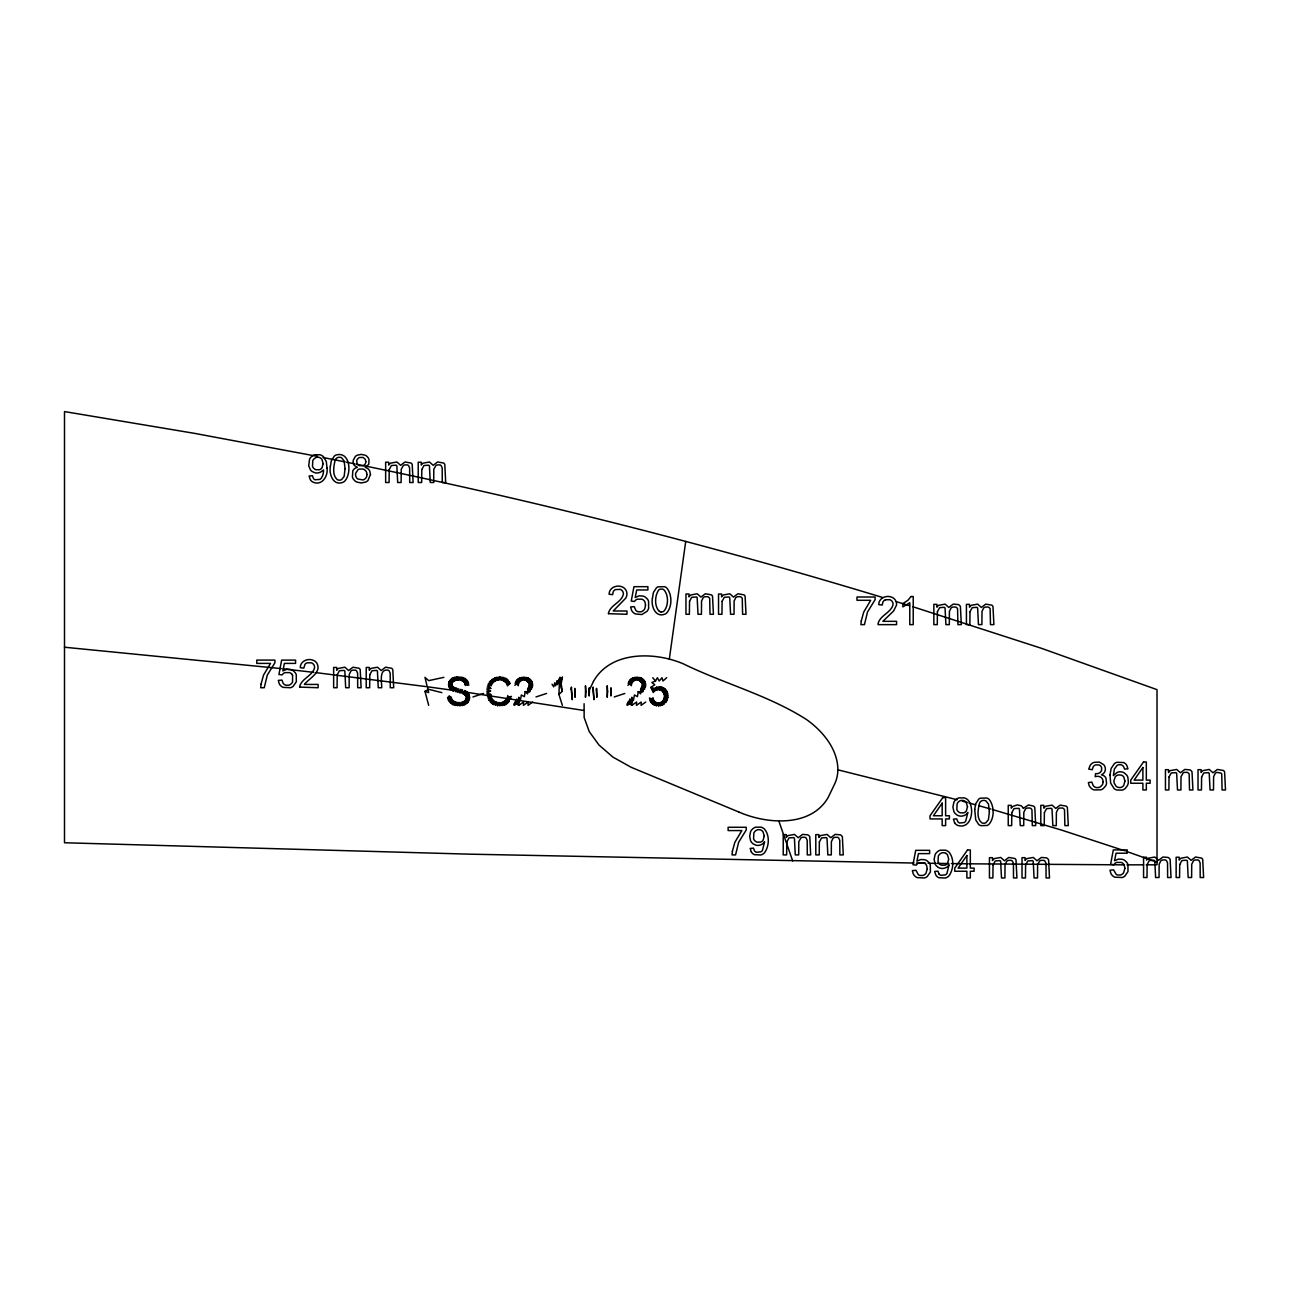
<?xml version="1.0" encoding="UTF-8"?>
<svg xmlns="http://www.w3.org/2000/svg" width="1290" height="1290" viewBox="0 0 1290 1290"><rect width="100%" height="100%" fill="white"/><g stroke="black" fill="none" stroke-linecap="round" stroke-linejoin="round"><path stroke-width="1.5" d="M584.096 703.711L584.144 717.482L589.24 731.591L599.028 745.088L612.96 757.117L631.132 767.276L738.799 812.007M453.999 681.072L454.386 677.395L456.918 680.201L456.95 676.928L454.467 680.83L452.113 678.346L452.435 682.716L451.161 678.991L452.919 682.007L449.162 681.555L449.033 687.264L453.467 687.054L453.371 691.085L452.887 686.57L451.516 690.118L457.45 690.956M493.248 704.404L493.78 700.583L489.023 700.276L491.571 697.342L488.184 698.632L491.119 695.955L487.539 696.858L490.797 694.455L486.798 693.101L490.539 691.118L486.814 689.021L490.748 688.376L487.652 685.2L491.409 685.732L488.378 683.506L491.925 684.506L489.313 681.975L492.603 683.394L490.41 680.636L493.457 682.426L491.684 679.491L494.457 681.588L493.135 678.556L495.021 681.217L494.715 677.814L496.892 680.427L496.376 677.282L498.311 680.136L499.923 676.863L501.197 680.12L501.939 676.992L502.423 680.378L503.793 677.395L503.519 680.814L506.986 679.008L506.793 684.458L510.308 683.184L507.341 685.877M738.976 812.071C767.292 824.423 811.152 827.422 828.277 797.268L834.646 783.933C841.967 768.598 835.743 750.587 825.842 737.944C820.408 730.833 813.764 724.69 806.476 719.514C768.501 695.246 723.884 683.652 683.539 663.931C654.514 651.45 610.638 650.87 593.465 681.394M837.855 769.824L957.115 799.736M662.592 704.969L661.222 702.26L665.769 702.421L666.059 689.973L661.302 690.472L661.044 686.941M499.843 680.04L499.923 676.863M491.168 702.953L492.167 698.6L489.023 700.276M523.853 680.072L523.934 677.234L525.788 678.734L529.029 678.492L529.69 691.714L525.175 691.634L524.385 696.648L521.354 694.988L520.418 700.18L518.757 697.245L519.612 701.099L516.855 699.228L516.339 703.824L514.194 705.34L516.339 702.034L518.967 702.034L518.822 705.34L516.339 703.824L514.275 704.114M636.905 680.072L636.986 677.234L638.84 678.734L642.081 678.492L642.743 691.714L638.228 691.634L637.437 696.648L634.406 694.988L633.471 700.18L631.81 697.245L632.664 701.099L629.907 699.228L629.375 703.824L627.246 705.34L629.375 702.034L632.019 702.034L631.858 705.34L629.375 703.824L627.327 704.114M654.949 705.275L654.901 701.663L652.821 704.179L653.046 697.697L651.611 698.938L651.611 702.518L652.192 703.679L654.546 701.309L655.755 705.517L657.432 702.905L658.416 705.807L659.029 702.953L659.561 705.759L659.609 702.873L660.625 705.598L660.722 702.518L663.479 704.485L663.382 700.099M532.077 681.959L530.513 684.119L528.755 683.039L528.158 678.734L527.546 677.782L525.981 680.427L525.836 677.363L526.449 680.62L531.335 680.652L528.916 683.474M645.113 681.959L643.565 684.119L641.807 683.039L641.194 678.734L640.582 677.782L639.034 680.427L638.889 677.363L639.485 680.62L644.387 680.652L641.969 683.474M656.933 703.405L656.513 702.663L656.594 705.678L656.965 702.808M663.415 692.44L663.415 687.764L659.641 689.924L659.287 686.78L658.368 689.811L657.916 686.893L657.561 689.86L656.578 687.215L656.062 690.231L655.272 687.764L655.368 690.569L653.998 688.538L650.95 687.312L654.756 684.764L651.853 682.523L655.497 681.007L657.4 677.718L659.222 681.007L662.028 677.718L662.947 681.007L666.672 677.718M529.335 683.216L532.657 685.006L531.706 685.909L532.27 687.489L528.223 687.973L527.562 693.859L525.175 691.634M642.388 683.216L645.71 685.006L644.742 685.909L645.322 687.489L641.275 687.973L640.614 693.859L638.228 691.634M492.909 699.68L490.007 701.712L493.248 702.84L495.924 701.905L495.763 705.356L497.101 702.308L497.714 705.694L499.569 702.647L499.875 705.807L501.068 702.534L501.971 705.662L502.439 702.195L503.906 705.211L503.084 701.937L504.809 704.872L505.357 700.373L509.276 701.309M514.839 685.329L516.339 684.119L517.564 679.298L519.531 681.959L515.387 682.62L518.37 685.683L517.016 679.846M627.891 685.329L629.375 684.119L630.616 679.298L632.584 681.959L628.44 682.62L631.423 685.683L630.052 679.846M454.386 677.395L455.58 680.443L455.644 677.105M465.368 695.439L467.044 691.875L467.706 702.582L465.335 700.131L466.867 703.405L464.884 700.647L465.867 704.114L464.335 701.115L464.739 704.711L462.916 701.857L463.513 705.195L462.078 702.131L462.191 705.533L461.175 702.341L460.804 705.743L459.175 702.486L459.353 705.807L458.015 702.437L457.531 705.743L456.902 702.292L455.854 705.533L455.87 702.018L454.338 705.195L454.886 701.663L452.984 704.711L453.225 700.696L451.758 704.082L452.58 700.131L450.694 703.324L452.064 699.486L448.952 701.373L451.645 698.761L448.307 700.228L451.323 697.954L449.162 696.197L447.533 697.713M450.017 688.812L451.307 687.457L448.485 684.587L451.645 681.088L450.355 679.749L451.468 689.553L452.451 690.666L453.887 687.312L456.079 691.956L456.692 688.296L450.71 689.489L452.322 685.7M464.948 678.427L463.368 681.491L467.48 680.814L467.077 685.361L464.9 683.684L464.948 678.427L465.303 685.49M468.528 693.456L465.69 695.955L466.061 691.198L464.352 694.536L469.044 694.343M516.516 680.459L518.757 683.345L518.854 678.395L521.144 680.652L520.338 677.75L516.339 684.119L515.145 683.474M629.568 680.459L631.81 683.345L631.907 678.395L634.18 680.652L633.39 677.75L629.375 684.119L628.198 683.474M562.359 705.34L558.909 694.391L559.602 678.137M532.609 685.845L528.158 691.279L527.513 689.053L530.513 689.489L531.706 687.699L531.738 681.281L530.513 682.329L527.658 681.475L528.303 678.105M645.661 685.845L641.194 691.279L640.566 689.053L643.565 689.489L644.742 687.699L644.79 681.281L643.565 682.329L640.711 681.475L641.356 678.105M654.74 690.972L653.998 688.538L653.691 691.956L650.95 687.312L653.272 692.52M526.884 680.862L526.723 677.54L524.966 680.169L523.934 677.234L522.676 680.169L522.031 677.363L521.628 680.443L520.338 677.75M639.921 680.862L639.759 677.54L638.018 680.169L636.986 677.234L635.728 680.169L635.083 677.363L634.664 680.443L633.39 677.75M529.029 678.492L528.013 681.846M642.081 678.492L641.049 681.846M669.317 659.174L685.716 541.429M660.786 690.231L661.867 687.135L663.447 689.973L662.689 691.505L667.011 691.424L667.849 697.68L661.641 705.34L660.722 702.518M464.352 694.536L464.932 690.601L462.836 693.778L462.529 689.763L461.03 693.23L460.804 689.312L459.611 692.859L458.724 688.812L457.853 692.424L456.692 688.296M664.818 688.715L664.302 703.905L662.625 701.115L666.753 700.97M468.044 681.829L464.11 682.249L462.594 677.427L462.449 680.894L466.77 679.911L464.674 683.168L468.851 685.232M659.641 689.924L660.19 686.812L662.689 691.505M497.714 705.694L498.311 702.566M663.931 693.52L667.833 693.939L663.028 700.631M507.76 695.52L508.163 697.245L510.759 698.6L507.712 699.003L507.293 697.181L511.469 696.455L509.744 697.632L508.663 702.082L505.825 699.841M461.901 680.668L462.594 677.427L461.32 680.475L461.272 677.121L459.998 680.217L459.853 676.928L458.482 680.136L456.95 676.928M655.272 701.97L656.336 703.405L658.416 702.986L658.416 705.807M529.335 687.699L528.723 686.925L532.335 682.668L528.303 682.216L529.69 678.943M642.388 687.699L641.775 686.925L645.371 682.668L641.356 682.216L642.743 678.943M508.163 697.245L506.486 703.985L504.277 701.276M653.982 702.518L653.482 704.614L657.529 704.308L658.416 702.986M519.531 681.959L519.58 678.04M632.584 681.959L632.632 678.04M662.625 701.115L662.254 704.308M667.365 692.214L665.817 695.358M651.611 703.115L653.304 698.938L651.111 702.518L655.675 702.244L656.336 703.405L654.191 704.985L653.949 700.486L650.434 700.728L649.434 698.003L651.611 698.938L650.289 701.196M452.984 704.711L453.983 701.212M558.909 694.391L562.359 691.279L559.828 684.119L557.087 680.975L555.651 685.796L554.748 682.749L553.749 686.844L552.039 684.248M463.755 681.846L464.69 680.104M653.982 704.308L654.901 701.663M506.26 678.508L504.954 681.797M665.817 693.568L664.237 697.616L664.624 698.938L667.43 699.39M463.658 694.133L464.932 690.601M653.707 700.002L652.788 700.728L654.24 700.922M529.69 691.714L530.303 679.459L529.335 680.523M642.743 691.714L643.355 679.459L642.388 680.523M663.447 689.973L664.14 688.199L666.995 693.568L667.639 693.053M453.145 686.812L453.822 688.312M465.932 679.104L464.11 682.249M660.222 690.053L661.077 688.183M525.498 680.265L528.158 678.734L528.303 682.216M638.534 680.265L641.194 678.734L641.356 682.216M593.368 681.604L588.692 691.456M453.371 691.085L455.08 687.796L453.016 688.376L452.661 686.296L448.549 685.522M527.658 681.475L528.158 680.523M640.711 681.475L641.194 680.523M662.657 687.409L662.27 691.118M524.966 680.169L525.788 678.734M638.018 680.169L638.84 678.734M530.513 684.119L529.335 685.909L532.48 686.667M643.565 684.119L642.388 685.909L645.532 686.667M466.609 694.746L467.867 692.617L468.979 700.631L466.077 698.374L469.399 695.31L468.238 694.633M506.148 683.232L508.308 680.185L505.825 679.782L504.035 681.104M528.561 682.62L530.867 680.04M641.598 682.62L643.904 680.04M450.984 683.249L454.741 678.734M453.903 689.36L454.644 688.263M464.932 683.249L465.658 682.152M495.924 701.905L494.038 704.775L492.103 700.68M663.076 691.956L665.463 689.312M656.933 704.308L657.529 703.405M656.594 705.678L657.529 704.308M666.575 690.682L664.108 694.117M503.519 680.814L505.47 678.072L506.97 681.942L509.421 681.572L506.793 684.458M529.335 684.119L530.513 685.909M642.388 684.119L643.565 685.909M667.849 697.68L665.817 697.148L664.237 694.762L664.624 691.763M449.742 702.421L452.064 699.486M504.503 681.426L505.825 679.782L505.374 682.233L506.97 681.942M465.932 698.987L468.56 698.825L469.705 697.438L464.916 694.971M651.611 700.728L650.676 701.873L650.434 698.938L652.788 698.938M465.077 684.248L468.464 682.894L465.577 681.088M448.726 686.409L452.081 683.91L451.726 682.136L452.274 683.103L448.565 683.539M462.933 681.168L463.82 677.863M494.812 701.325L492.506 703.969L491.667 702.437M514.21 704.727L515 702.002L516.339 702.034L515.516 701.067M627.246 704.727L628.053 702.002L629.375 702.034L628.553 701.067M466.69 695.794L465.932 696.503L469.625 696.342M532.512 683.41L531.706 684.119L532.625 684.184M645.564 683.41L644.742 684.119L645.661 684.184M451.468 689.553L453.016 688.376M467.286 682.023L464.9 683.684M452.484 686.006L452.113 687.393M532.689 702.034L528.078 705.34L528.126 702.034L523.45 705.34L523.547 702.034L518.822 705.34M645.742 702.034L641.114 705.34L641.162 702.034L636.486 705.34L636.583 702.034L631.858 705.34M449.517 685.474L452.064 684.7L448.775 682.523M508.857 701.163L509.308 699.406L505.245 702.131L503.697 701.631L504.809 704.872M516.339 703.824L518.967 702.034L516.855 699.228M629.375 703.824L632.019 702.034L629.907 699.228M504.841 700.857L505.245 702.131L508.002 702.792L506.26 699.261L509.744 697.632M885.504 599.753L889.874 599.721A4.805 4.805 0 0 1 891.551 600.769A5.112 5.112 0 0 1 892.196 601.511A4.434 4.434 0 0 1 892.809 602.785L892.922 603.236A5.112 5.112 0 0 1 892.906 605.22C890.519 612.605 881.296 615.056 878.474 622.248A6.095 6.095 0 0 0 878.087 624.634L896.582 624.634L896.582 621.328L882.86 621.328L893.583 611.025L896.502 605.139A8.417 8.417 0 0 0 896.405 602.72L896.211 601.979A7.047 7.047 0 0 0 895.228 599.947A7.95 7.95 0 0 0 893.583 598.238A7.498 7.498 0 0 0 892.196 597.399C886.698 594.69 878.667 597.899 878.732 604.623L882.263 604.994L882.86 602.14A4.725 4.725 0 0 1 885.472 599.769M428.683 705.34L424.974 691.343L428.683 689.312L441.825 692.617M665.817 700.728L667.124 700.196L665.817 698.938M466.077 697.1L469.383 699.599M449.468 688.07L451.307 687.457M472.978 696.939L483.54 693.472M535.995 696.939L546.557 693.472M614.266 696.939L624.828 693.472M451.145 685.345L452.032 686.345L451.145 685.345L452.129 685.054M451.323 697.954L447.84 699.003L449.162 696.197L451.065 697.035M468.56 698.825L469.625 698.535M449.162 681.555L453.596 681.362L454.016 679.846L456.918 680.201M516.339 684.119L518.596 683.877L517.516 682.329M629.375 684.119L631.649 683.877L630.568 682.329M443.857 677.347L428.683 680.652L424.974 677.347L428.683 692.617L424.974 691.343M487.088 695.004L490.797 694.455M452.113 678.346L455.563 678.685M467.448 684.119L468.738 684.023M529.335 685.909L531.577 689.134M642.388 685.909L644.613 689.134M486.717 691.134L490.539 691.118M1143.601 864.832L1126.976 864.848M1146.294 864.832L1156.646 864.816M517.516 680.523L520.692 680.91L519.886 678.734M561.134 680.523L558.925 679.072L558.909 683.442L560.134 677.234L562.359 691.279M630.568 680.523L633.745 680.91L632.922 678.734M664.624 695.358L667.994 695.842M664.624 697.148L665.817 697.148M1124.235 864.848L969.338 863.816M948.827 863.542L937.185 863.381M951.359 863.574L968.097 863.8M913.917 863.042L470.012 854.174L64.5 842.757L64.5 411.575L194.435 433.343L317.566 456.402M916.448 863.075L925.575 863.22M928.123 863.252L935.863 863.365M452.048 684.329L451.065 684.297L452.145 683.49M660.932 611.912L662.093 611.912A4.241 4.241 0 0 0 663.689 611.363C668.736 606.268 668.768 594.674 663.689 589.595A4.338 4.338 0 0 0 662.06 589.062L660.351 589.143A4.176 4.176 0 0 0 658.884 589.804C654.723 595.335 654.127 606.284 659.335 611.363M64.5 647.225L281.252 668.607M283.074 668.817L313.873 672.38M315.679 672.59L425.845 686.57M427.829 686.828L451.548 690.118M467.286 692.359L583.483 710.403M323.064 457.499L345.107 461.917M346.494 462.191L354.766 463.868M356.153 464.158C533.689 500.31 709.516 544.88 882.876 597.56M962.211 801.106L967.29 802.509M968.983 802.977L975.756 804.831M979.126 805.782L990.881 809.072M992.558 809.556L1061.993 830.228L1124.509 850.739M896.292 601.64L909.563 605.72M912.852 606.735L1041.224 648.225L1157.017 689.65L1157.017 864.332M630.568 684.119L631.519 684.442M517.516 684.119L518.483 684.442M1126.073 851.271L1157.017 862.236M506.647 698.616L507.712 699.003M487.136 687.038L490.748 688.376M627.456 703.534L627.633 702.953M514.404 703.534L514.597 702.953M449.678 680.62L450.823 681.152M945.86 853.367L946.312 853.674A5.918 5.918 0 0 1 947.505 854.883L948.714 859.124L947.537 863.316A5.37 5.37 0 0 1 946.344 864.494A4.87 4.87 0 0 1 944.925 865.187L941.587 865.187A5.128 5.128 0 0 1 940.12 864.494L939.265 863.752A5.515 5.515 0 0 1 938.056 861.833L938.314 856.125A6.192 6.192 0 0 1 939.346 854.561A6.611 6.611 0 0 1 940.233 853.738L941.2 853.158A4.918 4.918 0 0 1 942.78 852.722L944.409 852.803A4.918 4.918 0 0 1 945.812 853.399M628.746 681.846L629.133 681.12M515.71 681.846L516.081 681.12M661.722 701.937L662.189 701.55M652.756 677.718L655.497 681.007M663.673 699.535L665.769 702.421M453.193 677.814L453.935 678.798M641.275 687.973L642.388 689.489M528.223 687.973L529.335 689.489M467.706 702.582L465.674 699.567L466.932 698.954L468.415 701.647M640.017 679.637L640.34 681.152L639.421 679.637M526.965 679.637L527.288 681.152L526.385 679.637M939.007 873.959L937.943 871.169L934.637 871.476L935.814 875.039A6.934 6.934 0 0 0 938.862 877.716L945.393 878.022A8.579 8.579 0 0 0 948.972 875.846C953.745 869.347 954.31 858.463 948.989 852.126A9.062 9.062 0 0 0 945.538 850.207L940.265 850.207A8.046 8.046 0 0 0 937.975 851.303L936.637 852.448A8.45 8.45 0 0 0 935.105 854.625L934.121 859.301L935.057 863.832A8.224 8.224 0 0 0 936.524 865.945A8.772 8.772 0 0 0 937.798 867.041L938.475 867.477A7.563 7.563 0 0 0 940.732 868.299A8.659 8.659 0 0 0 943.425 868.396L945.36 867.896A8.369 8.369 0 0 0 947.876 866.267L949.085 864.784L946.908 873.524A5.87 5.87 0 0 1 945.36 874.878L940.894 875.346A3.983 3.983 0 0 1 938.959 873.911M633.326 681.217L632.938 681.555M520.273 681.217L519.886 681.555M954.6 822.697L953.423 819.15L956.729 818.844L957.777 821.617A3.741 3.741 0 0 0 958.325 822.214A3.983 3.983 0 0 0 959.679 823.004L964.146 822.552A5.87 5.87 0 0 0 965.694 821.182L967.871 812.442L966.662 813.926A8.369 8.369 0 0 1 964.146 815.554L962.211 816.07A8.643 8.643 0 0 1 959.518 815.973A7.579 7.579 0 0 1 956.583 814.716L955.31 813.603A8.208 8.208 0 0 1 953.842 811.491L952.907 806.96L953.89 802.283A8.45 8.45 0 0 1 955.422 800.106L956.745 798.978A8.03 8.03 0 0 1 959.051 797.881L964.323 797.881A9.062 9.062 0 0 1 967.758 799.8C975.288 807.717 971.789 830.018 957.648 825.39A6.934 6.934 0 0 1 954.584 822.681M751.344 851.981L750.167 848.433L753.473 848.127L754.521 850.9A3.741 3.741 0 0 0 755.069 851.497A3.983 3.983 0 0 0 756.424 852.287L760.89 851.819A5.87 5.87 0 0 0 762.438 850.465L764.615 841.725L763.406 843.208A8.369 8.369 0 0 1 760.89 844.837L758.955 845.353A8.659 8.659 0 0 1 756.263 845.256L753.328 843.999A8.772 8.772 0 0 1 752.054 842.886A8.224 8.224 0 0 1 750.587 840.774L749.651 836.243L750.635 831.566A8.45 8.45 0 0 1 751.57 830.067A8.885 8.885 0 0 1 753.489 828.261A8.046 8.046 0 0 1 755.795 827.164L761.068 827.164A9.062 9.062 0 0 1 764.502 829.083C769.84 835.404 769.275 846.288 764.502 852.787A8.579 8.579 0 0 1 760.923 854.964L754.392 854.673A6.934 6.934 0 0 1 751.328 851.964M506.825 702.518L507.276 703.421M292.588 675.347L292.556 681.926A6.079 6.079 0 0 1 291.508 683.506L290.605 684.329A5.305 5.305 0 0 1 288.508 685.264L285.848 685.184A4.902 4.902 0 0 1 283.171 683.329L281.93 680.088L278.317 680.394L279.172 683.571A7.869 7.869 0 0 0 280.511 685.506L281.075 686.07A8.03 8.03 0 0 0 283.091 687.36L290.524 687.731A8.369 8.369 0 0 0 293.201 686.296L296.329 681.781L296.248 674.606A8.288 8.288 0 0 0 294.942 672.364L293.024 670.59A8.062 8.062 0 0 0 290.766 669.526L286.799 669.268L282.881 670.913L284.397 663.399L295.555 663.399L295.555 660.109L281.639 660.109L278.93 674.493L282.155 674.912L283.058 673.815A6.224 6.224 0 0 1 284.945 672.622L289.669 672.622A5.337 5.337 0 0 1 291.153 673.493A5.531 5.531 0 0 1 291.959 674.347M778.789 820.843L792.673 860.946M463.674 701.518L464.739 704.711M631.229 678.814L631.745 680.523M518.193 678.814L518.693 680.523M494.715 677.814L495.602 680.91M656.078 702.47L656.336 703.405M663.447 691.763L663.705 692.956M454.822 679.798L454.999 680.604M505.245 702.131L505.664 704.469M660.174 702.728L660.625 705.598M557.087 680.975L557.474 684.619M656.578 687.215L656.787 690.005M653.998 688.538L654.175 691.44M498.117 676.976L498.311 680.136M458.337 676.863L458.482 680.136M635.083 677.363L635.18 680.282M522.031 677.363L522.128 680.282M291.927 674.315A5.337 5.337 0 0 1 292.54 675.299M661.044 611.912A4.241 4.241 0 0 1 659.448 611.363M345.043 468.689L344.14 476.429L341.624 479.574A4.241 4.241 0 0 1 340.028 480.122L338.867 480.122A4.257 4.257 0 0 1 337.271 479.59C331.885 474.994 333.804 465.948 335.207 459.95A5.337 5.337 0 0 1 336.4 458.369L336.819 458.015A4.16 4.16 0 0 1 338.286 457.37L339.996 457.273A4.338 4.338 0 0 1 341.624 457.805L344.14 460.933L345.043 468.689M585.886 691.537L585.483 697.261L585.483 685.78L585.886 691.537M607.622 691.537L607.219 697.261L607.219 685.78L607.622 691.537M989.382 811.813L988.479 819.553L985.963 822.697A4.241 4.241 0 0 1 984.367 823.23L983.206 823.23A4.257 4.257 0 0 1 981.609 822.697C976.224 818.118 978.143 809.056 979.545 803.073A5.337 5.337 0 0 1 980.723 801.477L981.158 801.138A4.16 4.16 0 0 1 982.625 800.477L984.335 800.397A4.338 4.338 0 0 1 985.947 800.929L988.479 804.057L989.382 811.813M299.635 687.102L318.13 687.731L318.13 684.426L304.408 684.426C308.907 678.395 322.178 672.38 316.776 663.028A7.966 7.966 0 0 0 315.131 661.318C309.793 657.319 300.183 660.319 300.28 667.704L303.811 668.075L304.972 664.334A4.838 4.838 0 0 1 307.052 662.834L311.422 662.818A4.805 4.805 0 0 1 313.099 663.866L313.744 664.608A4.467 4.467 0 0 1 314.47 666.333A5.112 5.112 0 0 1 314.454 668.301C312.067 675.686 302.844 678.137 300.022 685.345A6.063 6.063 0 0 0 299.635 687.102M574.711 689.876L575.098 697.277L574.792 688.36L574.711 689.876M596.464 689.876L596.835 697.277L596.544 688.36L596.464 689.876M608.461 613.669L626.956 614.282L626.956 610.992L613.218 610.992L625.827 598.076A8.853 8.853 0 0 0 626.747 595.609L626.875 594.787A8.417 8.417 0 0 0 626.763 592.368A7.111 7.111 0 0 0 625.586 589.595A7.966 7.966 0 0 0 623.941 587.885A7.482 7.482 0 0 0 622.57 587.047C617.072 584.338 609.025 587.547 609.09 594.271L612.621 594.642L613.234 591.788A4.725 4.725 0 0 1 614.137 590.514A4.838 4.838 0 0 1 615.394 589.611L620.232 589.369A4.805 4.805 0 0 1 621.925 590.433L622.554 591.175A4.467 4.467 0 0 1 623.28 592.9A5.176 5.176 0 0 1 623.36 594.368C621.457 602.14 611.654 604.542 608.848 611.895A6.063 6.063 0 0 0 608.461 613.669M1110.013 774.903L1110.642 783.095L1114.141 788.658A8.417 8.417 0 0 0 1116.688 789.996L1122.074 790.141A8.062 8.062 0 0 0 1125.138 788.561L1127.315 785.771A10.61 10.61 0 0 0 1128.379 782.159L1127.847 777.225A8.321 8.321 0 0 0 1126.605 774.984L1124.09 772.791A7.514 7.514 0 0 0 1121.849 771.952L1120.188 771.791A8.079 8.079 0 0 0 1117.333 772.307L1113.383 775.516L1114.367 769.05L1116.914 765.599A4.612 4.612 0 0 1 1119.011 764.728L1120.784 764.76A4.402 4.402 0 0 1 1122.51 765.502L1122.88 765.809A3.596 3.596 0 0 1 1123.638 766.679L1124.541 769.082L1127.96 768.824L1126.767 765.293A7.063 7.063 0 0 0 1123.671 762.567L1116.947 762.293A8.159 8.159 0 0 0 1114.383 763.648L1111.142 768.437L1110.013 774.903M330.385 466.335C328.757 473.946 333.175 486.233 342.882 482.331A6.853 6.853 0 0 0 344.543 481.331C351.993 473.978 350.364 450.791 336.029 455.031A6.902 6.902 0 0 0 334.384 456.031L331.337 460.707L330.385 466.335M571.212 689.166L572.244 699.68L571.406 687.054L571.212 689.166M589.417 691.537L589.159 695.987L589.256 687.796L589.417 691.537M592.965 689.166L593.981 699.68L593.158 687.054L592.965 689.166M611.154 691.537L610.912 695.987L611.009 687.796L611.154 691.537M652.45 598.125C650.821 605.736 655.239 618.023 664.947 614.121A6.885 6.885 0 0 0 666.607 613.121C672.332 606.622 672.154 594.964 667.011 588.192A7.288 7.288 0 0 0 664.576 586.692L658.094 586.821A6.902 6.902 0 0 0 656.449 587.821L653.401 592.497L652.45 598.125M974.724 809.459L975.74 819.956L978.691 824.471A7.224 7.224 0 0 0 980.997 825.681L987.205 825.455A6.869 6.869 0 0 0 988.866 824.439C994.606 817.957 994.413 806.298 989.285 799.526A7.288 7.288 0 0 0 986.85 798.026L980.368 798.155A6.902 6.902 0 0 0 978.707 799.155L975.675 803.815L974.724 809.459M326.983 467.931C328.418 475.736 322.097 486.04 313.325 482.267A6.918 6.918 0 0 1 310.245 479.558L309.084 476.026L312.39 475.72L313.454 478.493A3.757 3.757 0 0 0 313.986 479.106A3.934 3.934 0 0 0 314.97 479.751L319.807 479.428A5.87 5.87 0 0 0 321.355 478.058L322.468 476.058A17.157 17.157 0 0 0 323.564 470.012L322.323 470.818A8.385 8.385 0 0 1 319.807 472.43L317.888 472.946A8.659 8.659 0 0 1 315.179 472.85L312.244 471.592A8.756 8.756 0 0 1 310.406 469.834L308.713 465.803L309.552 459.175A8.433 8.433 0 0 1 311.084 456.982L312.422 455.854A8.046 8.046 0 0 1 314.712 454.757L319.985 454.757A9.062 9.062 0 0 1 323.435 456.676L326.322 461.562L326.983 467.931M366.973 474.543L366.747 476.252A5.192 5.192 0 0 1 365.731 478.155L364.941 478.945A5.273 5.273 0 0 1 363.022 479.928L357.685 478.977A4.886 4.886 0 0 1 356.266 477.268L355.959 476.574A6.079 6.079 0 0 1 355.605 475.155A6.498 6.498 0 0 1 355.669 473.269L358.007 469.705A5.176 5.176 0 0 1 359.475 469.044L362.925 469.044A5.434 5.434 0 0 1 364.893 470.06L365.699 470.85A5.273 5.273 0 0 1 366.731 472.801L366.973 474.543M1103.079 781.772L1102.837 783.514A5.434 5.434 0 0 1 1102.144 785.046L1100.515 786.658A5.353 5.353 0 0 1 1099.015 787.368L1098.467 787.513A6.289 6.289 0 0 1 1096.323 787.529L1095.871 787.432A4.789 4.789 0 0 1 1093.194 785.578L1091.824 782.111L1088.389 782.562L1088.937 785.013A8.159 8.159 0 0 0 1090.598 787.69L1091.792 788.771A8.175 8.175 0 0 0 1093.92 789.899L1101.015 789.819A8.82 8.82 0 0 0 1103.353 788.496L1105.675 785.836A7.966 7.966 0 0 0 1106.562 783.449L1105.949 778.128A6.256 6.256 0 0 0 1104.982 776.741A6.047 6.047 0 0 0 1103.692 775.677L1101.499 774.79L1103.16 773.758A5.918 5.918 0 0 0 1105.111 770.856L1105.288 770.017A6.773 6.773 0 0 0 1104.772 766.373A7.192 7.192 0 0 0 1103.756 764.712L1099.354 762.1L1094.113 762.326A7.708 7.708 0 0 0 1090.147 765.389L1088.728 769.098L1092.179 769.711L1093.275 766.647A4.579 4.579 0 0 1 1094.597 765.389A4.45 4.45 0 0 1 1095.823 764.857L1099.064 764.986A4.225 4.225 0 0 1 1100.531 765.921L1100.838 766.244A4.031 4.031 0 0 1 1101.644 767.727L1101.563 770.662L1100.064 772.581A6.95 6.95 0 0 1 1097.177 773.661L1095.549 773.694L1095.178 776.709L1096.5 776.419A6.563 6.563 0 0 1 1098.741 776.419L1099.274 776.548A5.079 5.079 0 0 1 1101.128 777.499L1101.886 778.257A5.015 5.015 0 0 1 1102.853 780.111L1103.079 781.772M365.796 461.691L365.715 462.562A4.015 4.015 0 0 1 365.086 464.094A4.515 4.515 0 0 1 364.199 465.045A4.144 4.144 0 0 1 363.087 465.69L359.426 465.69A4.209 4.209 0 0 1 357.007 463.303L356.75 460.643A3.886 3.886 0 0 1 357.185 459.498L358.314 458.176A4.257 4.257 0 0 1 359.442 457.531L362.603 457.402A4.273 4.273 0 0 1 363.796 457.95L365.07 459.192A4.273 4.273 0 0 1 365.554 460.304L365.796 461.691M370.472 474.494L367.94 480.541A8.288 8.288 0 0 1 365.812 482.025L361.248 482.976L356.701 482.025A8.272 8.272 0 0 1 354.573 480.525L353.46 479.219A7.837 7.837 0 0 1 352.396 476.978L352.815 470.802A6.45 6.45 0 0 1 355.137 468.254L357.362 467.319L354.782 465.771A5.176 5.176 0 0 1 353.734 464.319L353.218 462.594A7.708 7.708 0 0 1 353.299 460.143L355.363 456.466A7.095 7.095 0 0 1 357.201 455.209L361.2 454.386L365.215 455.225A7.24 7.24 0 0 1 367.102 456.515L368.069 457.644A6.66 6.66 0 0 1 369.021 459.546L368.763 464.335L365.215 467.319L367.473 468.415A6.74 6.74 0 0 1 369.73 471.011L370.472 474.494M337.206 674.751L337.077 687.731L333.642 687.731L333.642 667.446L336.706 667.446L336.706 670.284A7.143 7.143 0 0 1 338.496 668.381L344.914 667.22L348.59 670.542L353.008 667.204L359.072 668.268A4.741 4.741 0 0 1 360.2 669.607L361.119 687.731L357.701 687.731L357.62 673.17L356.556 670.816A3.435 3.435 0 0 0 355.202 670.107L352.589 670.171A4.612 4.612 0 0 0 350.896 671.058L349.219 674.476L349.122 687.731L345.688 687.731L344.849 671.106A2.516 2.516 0 0 0 344.059 670.413L339.415 670.736L337.206 674.751M369.795 674.751L369.65 687.731L366.215 687.731L366.215 667.446L369.295 667.446L369.295 670.284A7.143 7.143 0 0 1 371.085 668.381L377.486 667.22L381.163 670.542L385.597 667.204L391.644 668.268A4.741 4.741 0 0 1 392.789 669.607L393.692 687.731L390.273 687.731L390.193 673.17L389.128 670.816A3.435 3.435 0 0 0 387.774 670.107C378.663 668.801 381.905 683.313 381.711 687.731L378.26 687.731L377.422 671.106A2.516 2.516 0 0 0 376.648 670.413L371.988 670.736L369.795 674.751M389.225 469.528L389.08 482.508L385.646 482.508L385.646 462.223L388.709 462.223L388.709 465.061A7.143 7.143 0 0 1 390.499 463.158L396.917 461.997L400.593 465.319L405.012 461.981L411.075 463.046A4.741 4.741 0 0 1 412.203 464.384L413.123 482.508L409.704 482.508L409.623 467.947L408.559 465.593A3.435 3.435 0 0 0 407.205 464.884L404.592 464.948A4.596 4.596 0 0 0 403.286 465.545L401.222 469.254L401.125 482.508L397.691 482.508L396.852 465.884A2.516 2.516 0 0 0 396.078 465.19L391.418 465.513L389.225 469.528M421.798 469.528L421.653 482.508L418.218 482.508L418.218 462.223L421.298 462.223L421.298 465.061A7.127 7.127 0 0 1 423.088 463.158L429.489 461.997L433.166 465.319L437.6 461.981L443.647 463.046A4.757 4.757 0 0 1 444.792 464.384L445.695 482.508L442.276 482.508L442.196 467.947L441.132 465.593A3.435 3.435 0 0 0 439.777 464.884L437.165 464.948A4.596 4.596 0 0 0 435.875 465.545L433.795 469.254L433.714 482.508L430.263 482.508L429.425 465.884A2.532 2.532 0 0 0 428.651 465.19L423.991 465.513L421.798 469.528M689.537 601.317L689.392 614.282L685.957 614.282L685.957 594.013L689.037 594.013L689.037 596.851A7.143 7.143 0 0 1 690.811 594.948L697.229 593.787L700.905 597.109L705.34 593.771L711.387 594.835A4.741 4.741 0 0 1 712.515 596.174L713.435 614.282L710.016 614.282L709.677 598.544A2.79 2.79 0 0 0 708.871 597.383A3.435 3.435 0 0 0 707.517 596.673L704.904 596.722A4.596 4.596 0 0 0 703.227 597.625L701.534 601.043L701.438 614.282L698.003 614.282L697.164 597.673A2.532 2.532 0 0 0 696.39 596.98L691.73 597.286L689.537 601.317M722.11 601.317L721.965 614.282L718.53 614.282L718.53 594.013L721.61 594.013L721.61 596.851A7.143 7.143 0 0 1 723.4 594.948L729.801 593.787L733.478 597.109L737.912 593.771L743.959 594.835A4.741 4.741 0 0 1 745.104 596.174L746.007 614.282L742.588 614.282L742.266 598.544A2.79 2.79 0 0 0 741.46 597.383A3.435 3.435 0 0 0 740.089 596.673L737.477 596.722A4.596 4.596 0 0 0 735.8 597.625L734.107 601.043L734.026 614.282L730.575 614.282L729.737 597.673A2.516 2.516 0 0 0 728.963 596.98L724.303 597.286L722.11 601.317M786.803 841.935L786.658 854.899L783.224 854.899L783.224 834.614L786.287 834.614L786.287 837.468A7.143 7.143 0 0 1 788.077 835.565L794.495 834.404L798.171 837.71L802.606 834.388L807.669 834.824A5.015 5.015 0 0 1 808.653 835.436A4.741 4.741 0 0 1 809.781 836.775L810.701 854.899L807.282 854.899L807.201 840.354L806.137 838A3.451 3.451 0 0 0 804.783 837.274L802.17 837.339A4.579 4.579 0 0 0 800.864 837.936L798.8 841.661L798.703 854.899L795.269 854.899L794.43 838.29A2.516 2.516 0 0 0 793.656 837.597L788.996 837.903L786.803 841.935M819.376 841.935L819.231 854.899L815.796 854.899L815.796 834.614L818.876 834.614L818.876 837.468A7.143 7.143 0 0 1 820.666 835.565L827.067 834.404L830.744 837.71L835.178 834.388L840.242 834.824A5.015 5.015 0 0 1 841.225 835.436A4.741 4.741 0 0 1 842.37 836.775L843.273 854.899L839.855 854.899L839.774 840.354L838.71 838A3.451 3.451 0 0 0 837.355 837.274L834.743 837.339A4.612 4.612 0 0 0 833.066 838.226L831.373 841.661L831.292 854.899L827.841 854.899L827.003 838.29A2.516 2.516 0 0 0 826.229 837.597L821.569 837.903L819.376 841.935M937.411 611.67L937.282 624.634L933.847 624.634L933.847 604.365L936.911 604.365L936.911 607.203A7.143 7.143 0 0 1 938.701 605.3L945.119 604.139L948.795 607.445L953.213 604.123L958.276 604.559A5.015 5.015 0 0 1 959.26 605.171A4.725 4.725 0 0 1 960.405 606.526L961.324 624.634L957.906 624.634L957.567 608.896A2.79 2.79 0 0 0 956.761 607.735A3.435 3.435 0 0 0 955.406 607.01L952.794 607.074A4.612 4.612 0 0 0 951.101 607.961L949.408 611.396L949.327 624.634L945.893 624.634L945.054 608.025A2.516 2.516 0 0 0 944.264 607.332L939.62 607.638L937.411 611.67M969.999 611.67L969.854 624.634L966.42 624.634L966.42 604.365L969.5 604.365L969.5 607.203A7.127 7.127 0 0 1 971.273 605.3L977.691 604.139L981.368 607.445L985.802 604.123L991.849 605.171A4.741 4.741 0 0 1 992.977 606.526L993.897 624.634L990.478 624.634L990.139 608.896A2.79 2.79 0 0 0 989.333 607.735A3.451 3.451 0 0 0 987.979 607.01L985.367 607.074A4.612 4.612 0 0 0 983.689 607.961L981.996 611.396L981.9 624.634L978.465 624.634L977.626 608.025A2.516 2.516 0 0 0 976.852 607.332L972.192 607.638L969.999 611.67M993.026 864.993L992.881 877.958L989.446 877.958L989.446 857.673L992.51 857.673L992.51 860.527A7.143 7.143 0 0 1 994.3 858.608L1000.718 857.447L1004.394 860.769L1008.812 857.447L1014.875 858.495A4.741 4.741 0 0 1 1016.004 859.833L1016.923 877.958L1013.505 877.958L1013.424 863.413L1012.36 861.043A3.451 3.451 0 0 0 1011.005 860.333L1008.393 860.398A4.612 4.612 0 0 0 1006.7 861.285L1005.023 864.719L1004.926 877.958L1001.492 877.958L1000.653 861.349A2.516 2.516 0 0 0 999.863 860.64L995.219 860.962L993.026 864.993M1011.795 812.652L1011.666 825.616L1008.232 825.616L1008.232 805.347L1011.295 805.347L1011.295 808.185A7.143 7.143 0 0 1 1013.085 806.282L1017.455 804.879L1021.148 805.815A4.934 4.934 0 0 1 1022.825 807.637L1023.18 808.427L1028.501 804.944L1033.661 806.153A4.741 4.741 0 0 1 1034.79 807.508L1035.709 825.616L1032.29 825.616L1031.952 809.878A2.79 2.79 0 0 0 1031.145 808.717A3.451 3.451 0 0 0 1029.791 808.008L1027.179 808.056A4.612 4.612 0 0 0 1025.486 808.943L1023.808 812.378L1023.712 825.616L1020.277 825.616L1019.439 809.007A2.516 2.516 0 0 0 1018.649 808.314L1014.005 808.62L1011.795 812.652M1025.598 864.993L1025.453 877.958L1022.019 877.958L1022.019 857.673L1025.099 857.673L1025.099 860.527A7.143 7.143 0 0 1 1026.888 858.608L1033.29 857.447L1036.966 860.769L1041.401 857.447L1046.464 857.866A5.015 5.015 0 0 1 1047.448 858.495A4.741 4.741 0 0 1 1048.593 859.833L1049.496 877.958L1046.077 877.958L1045.996 863.413L1044.932 861.043A3.451 3.451 0 0 0 1043.578 860.333L1040.966 860.398A4.579 4.579 0 0 0 1039.676 860.994L1037.595 864.719L1037.515 877.958L1034.064 877.958L1033.226 861.349A2.516 2.516 0 0 0 1032.451 860.64L1027.791 860.962L1025.598 864.993M1044.384 812.652L1044.239 825.616L1040.804 825.616L1040.804 805.347L1043.884 805.347L1043.884 808.185A7.143 7.143 0 0 1 1045.658 806.282L1052.076 805.121L1055.752 808.427L1060.187 805.105L1066.233 806.153A4.741 4.741 0 0 1 1067.378 807.508L1068.281 825.616L1064.863 825.616L1064.524 809.878A2.79 2.79 0 0 0 1063.718 808.717A3.451 3.451 0 0 0 1062.363 808.008L1059.751 808.056A4.612 4.612 0 0 0 1058.074 808.943L1056.381 812.378L1056.284 825.616L1052.85 825.616L1052.011 809.007A2.516 2.516 0 0 0 1051.237 808.314L1046.577 808.62L1044.384 812.652M1147.132 864.558L1147.004 877.523L1143.569 877.523L1143.569 857.253L1146.633 857.253L1146.633 860.091A7.143 7.143 0 0 1 1148.423 858.189L1154.84 857.028L1158.517 860.333L1162.935 857.012L1167.998 857.447A5.015 5.015 0 0 1 1168.998 858.076A4.741 4.741 0 0 1 1170.127 859.414L1171.046 877.523L1167.627 877.523L1167.547 862.978L1166.483 860.624A3.451 3.451 0 0 0 1165.128 859.914L1162.516 859.962A4.612 4.612 0 0 0 1160.823 860.849L1159.13 864.284L1159.049 877.523L1155.614 877.523L1154.776 860.914A2.516 2.516 0 0 0 1153.986 860.22L1149.342 860.527L1147.132 864.558M1169.014 776.999L1168.885 789.964L1165.45 789.964L1165.45 769.678L1168.514 769.678L1168.514 772.516A7.143 7.143 0 0 1 1170.304 770.614L1176.722 769.453L1180.398 772.774L1184.817 769.437L1189.88 769.872A5.015 5.015 0 0 1 1190.88 770.501A4.725 4.725 0 0 1 1192.008 771.839L1192.928 789.964L1189.509 789.964L1189.17 774.21A2.79 2.79 0 0 0 1188.364 773.049A3.435 3.435 0 0 0 1187.01 772.339L1184.397 772.404A4.579 4.579 0 0 0 1183.091 773L1181.011 776.725L1180.931 789.964L1177.496 789.964L1176.657 773.339A2.516 2.516 0 0 0 1175.867 772.646L1171.223 772.968L1169.014 776.999M1179.721 864.558L1179.576 877.523L1176.141 877.523L1176.141 857.253L1179.221 857.253L1179.221 860.091A7.127 7.127 0 0 1 1180.995 858.189L1187.413 857.028L1191.089 860.333L1195.524 857.012L1201.571 858.076A4.757 4.757 0 0 1 1202.699 859.414L1203.618 877.523L1200.2 877.523L1200.119 862.978L1199.055 860.624A3.451 3.451 0 0 0 1197.7 859.914L1195.088 859.962A4.612 4.612 0 0 0 1193.411 860.849L1191.718 864.284L1191.621 877.523L1188.187 877.523L1187.348 860.914A2.516 2.516 0 0 0 1186.574 860.22L1181.914 860.527L1179.721 864.558M1201.603 776.999L1201.458 789.964L1198.023 789.964L1198.023 769.678L1201.103 769.678L1201.103 772.516A7.127 7.127 0 0 1 1202.877 770.614L1209.294 769.453L1212.971 772.774L1217.405 769.437L1223.452 770.501A4.741 4.741 0 0 1 1224.581 771.839L1225.5 789.964L1222.082 789.964L1221.743 774.21A2.806 2.806 0 0 0 1220.937 773.049L1216.97 772.404A4.612 4.612 0 0 0 1215.293 773.291L1213.6 776.725L1213.503 789.964L1210.068 789.964L1209.23 773.339A2.516 2.516 0 0 0 1208.456 772.646L1203.796 772.968L1201.603 776.999M323.161 463.674L321.984 467.867A5.37 5.37 0 0 1 320.807 469.028A4.87 4.87 0 0 1 319.372 469.737L316.034 469.737A5.112 5.112 0 0 1 314.567 469.028L313.712 468.302A5.499 5.499 0 0 1 312.503 466.383L312.761 460.675A6.16 6.16 0 0 1 313.809 459.111L315.647 457.708A4.918 4.918 0 0 1 317.227 457.273L318.856 457.353A4.692 4.692 0 0 1 320.307 457.918L320.758 458.208A5.918 5.918 0 0 1 321.952 459.434L323.161 463.674M764.244 836.065L763.067 840.274A5.37 5.37 0 0 1 761.874 841.435A4.87 4.87 0 0 1 760.455 842.144L757.101 842.144A5.128 5.128 0 0 1 755.65 841.435L754.795 840.709A5.515 5.515 0 0 1 753.586 838.79L753.844 833.066A6.192 6.192 0 0 1 754.876 831.502A6.611 6.611 0 0 1 755.763 830.695L756.73 830.099A4.902 4.902 0 0 1 758.31 829.663L759.939 829.744A4.708 4.708 0 0 1 761.39 830.325L761.842 830.615A5.934 5.934 0 0 1 763.035 831.824L764.244 836.065M967.5 806.798L966.323 810.991A5.37 5.37 0 0 1 965.13 812.152A4.854 4.854 0 0 1 963.711 812.861L960.357 812.861A5.128 5.128 0 0 1 958.905 812.152L957.68 810.991A5.466 5.466 0 0 1 956.841 809.507L957.099 803.783A6.176 6.176 0 0 1 958.131 802.235A6.644 6.644 0 0 1 959.018 801.413L959.986 800.816A4.918 4.918 0 0 1 961.566 800.381L963.195 800.461A4.708 4.708 0 0 1 964.646 801.042L965.097 801.332A5.886 5.886 0 0 1 966.291 802.541L967.5 806.798M1124.945 781.079L1123.735 785.4A5.95 5.95 0 0 1 1122.558 786.626L1122.123 786.916A4.628 4.628 0 0 1 1120.171 787.577L1118.172 787.4A5.66 5.66 0 0 1 1116.14 786.287L1114.35 783.465A7.95 7.95 0 0 1 1113.915 780.885L1115.173 776.935A5.902 5.902 0 0 1 1116.398 775.774A5.144 5.144 0 0 1 1118.382 774.935L1121.155 775.064A4.87 4.87 0 0 1 1122.574 775.774A5.466 5.466 0 0 1 1123.751 776.935L1124.945 781.079M927.284 868.767L925.962 873.249A6.369 6.369 0 0 1 924.656 874.556L924.172 874.878A5.273 5.273 0 0 1 922.56 875.491L919.899 875.426A4.902 4.902 0 0 1 918.222 874.588L915.981 870.315L912.369 870.621L913.239 873.814A7.853 7.853 0 0 0 914.562 875.733L915.126 876.297A8.03 8.03 0 0 0 917.142 877.603L924.575 877.958A8.369 8.369 0 0 0 927.252 876.523L930.38 872.008L930.3 864.832A8.272 8.272 0 0 0 929.01 862.591L927.075 860.817A8.079 8.079 0 0 0 924.817 859.753L920.85 859.511L916.932 861.156L918.448 853.625L929.622 853.625L929.622 850.336L915.69 850.336L912.981 864.719L916.206 865.139L917.109 864.058A6.192 6.192 0 0 1 918.996 862.849L923.721 862.849A5.337 5.337 0 0 1 926.607 865.542L927.284 868.767M1124.912 868.347L1123.59 872.814A6.369 6.369 0 0 1 1122.284 874.12L1121.784 874.443A5.273 5.273 0 0 1 1120.171 875.055L1117.527 874.991A4.87 4.87 0 0 1 1116.237 874.427L1113.592 869.895L1109.997 870.202L1110.851 873.378A7.869 7.869 0 0 0 1112.174 875.313L1112.754 875.862A8.03 8.03 0 0 0 1114.754 877.168L1122.203 877.523A8.369 8.369 0 0 0 1124.864 876.087L1127.992 871.572L1127.928 864.413A8.272 8.272 0 0 0 1126.621 862.171L1124.703 860.398A8.079 8.079 0 0 0 1122.429 859.317L1118.478 859.076L1114.56 860.72L1116.06 853.206L1127.234 853.206L1127.234 849.917L1113.318 849.917L1110.609 864.3L1113.834 864.719L1114.737 863.623A6.192 6.192 0 0 1 1116.624 862.43L1121.349 862.43A5.337 5.337 0 0 1 1124.219 865.106L1124.912 868.347M645.548 605.107L644.871 608.493A6.079 6.079 0 0 1 643.823 610.073A6.353 6.353 0 0 1 642.92 610.88L642.436 611.202A5.273 5.273 0 0 1 640.824 611.815L638.163 611.75A4.854 4.854 0 0 1 636.873 611.186A5.128 5.128 0 0 1 635.76 610.267L634.245 606.655L630.633 606.961L631.503 610.138A7.869 7.869 0 0 0 632.826 612.073L633.39 612.621A8.03 8.03 0 0 0 635.406 613.927L641.84 614.556L646.983 611.363A9.852 9.852 0 0 0 648.644 608.348L648.564 601.172A8.288 8.288 0 0 0 647.274 598.931L645.339 597.157A8.079 8.079 0 0 0 643.081 596.077L639.114 595.835L635.196 597.48L636.712 589.965L647.886 589.965L647.886 586.676L633.954 586.676L631.245 601.059L634.47 601.479L635.373 600.382A6.208 6.208 0 0 1 637.26 599.189L641.985 599.189A5.337 5.337 0 0 1 643.468 600.06A5.531 5.531 0 0 1 644.291 600.914A5.402 5.402 0 0 1 644.903 601.914L645.548 605.107M261.064 684.071L260.709 687.731L264.24 687.731L267.288 675.105L274.915 662.77L274.915 660.093L256.791 660.093L256.791 663.399L270.513 663.399L263.515 675.154L261.064 684.071M732.398 851.255L732.043 854.899L735.574 854.899L738.622 842.289L746.249 829.938L746.249 827.277L728.124 827.277L728.124 830.567L741.847 830.567L734.849 842.322L732.398 851.255M861.269 620.99L860.914 624.634L864.445 624.634L867.493 612.024L875.12 599.673L875.12 597.012L856.995 597.012L856.995 600.301L870.702 600.301L863.72 612.057L861.269 620.99M562.359 677.234L561.134 684.119L559.828 684.119L562.359 677.234M910.998 596.528L907.95 600.269L902.903 603.559L902.903 606.88L909.773 602.736L909.773 624.634L913.223 624.634L913.223 596.528L910.998 596.528M942.168 803.138L933.412 815.764L942.168 815.764L942.168 803.138M966.887 855.48L958.131 868.106L966.887 868.106L966.887 855.48M1142.892 767.486L1134.12 780.111L1142.892 780.111L1142.892 767.486M942.796 797.623L930.025 815.764L930.025 818.924L942.168 818.924L942.168 825.616L945.618 825.616L945.618 818.924L949.392 818.924L949.392 815.764L945.618 815.764L945.618 797.623L942.796 797.623M967.516 849.965L954.745 868.106L954.745 871.25L966.887 871.25L966.887 877.958L970.322 877.958L970.322 871.25L974.111 871.25L974.111 868.106L970.322 868.106L970.322 849.965L967.516 849.965M1143.521 761.971L1130.75 780.111L1130.75 783.256L1142.892 783.256L1142.892 789.964L1146.326 789.964L1146.326 783.256L1150.116 783.256L1150.116 780.111L1146.326 780.111L1146.326 761.971L1143.521 761.971"/></g></svg>
